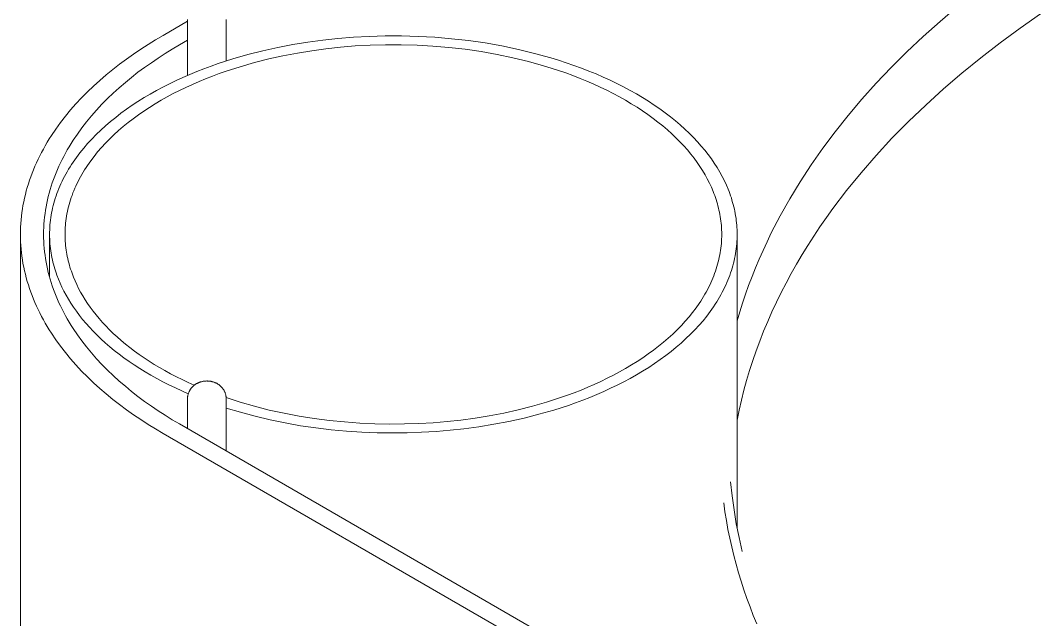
# Model space of a CAD drawing. Header units: millimetres. Extents: x 8434 to 10928, y 788 to 2545.
# Drawn here: x 10455 to 10567, y 2113 to 2178.8 of the extents above; entities that cross this region are included whole.
import ezdxf

# ---------------------------------------------------------------- set-up
doc = ezdxf.new("R2010")
doc.units = ezdxf.units.MM
doc.layers.add('ZANO_R', color=7, linetype='Continuous', lineweight=0)

msp = doc.modelspace()

# ---------------------------------------------------------------- linework, layer by layer
at = {"layer": 'ZANO_R'}
for p, q in [((10556.01, 2178.7), (10557.92, 2180.33)), ((10567.05, 2179.54), (10564.8, 2177.97)), ((10470.69, 2177.17), (10473.37, 2178.71)), ((10473.37, 2172.78), (10473.37, 2178.9)), ((10477.62, 2178.9), (10477.62, 2174.37)), ((10554.15, 2177.04), (10556.01, 2178.7)), ((10564.8, 2177.97), (10562.61, 2176.36)), ((10470.69, 2177.17), (10469.86, 2176.68)), ((10488.23, 2176.65), (10489.88, 2176.83)), ((10489.88, 2176.83), (10491.58, 2176.97)), ((10491.58, 2176.97), (10493.31, 2177.06)), ((10493.31, 2177.06), (10495.08, 2177.11)), ((10495.08, 2177.11), (10496.87, 2177.11)), ((10496.87, 2177.11), (10498.69, 2177.06)), ((10498.69, 2177.06), (10500.53, 2176.96)), ((10500.53, 2176.96), (10502.37, 2176.8)), ((10502.37, 2176.8), (10504.22, 2176.59)), ((10552.36, 2175.35), (10554.15, 2177.04)), ((10469.04, 2176.17), (10468.23, 2175.65)), ((10469.86, 2176.68), (10469.04, 2176.17)), ((10471.7, 2175.66), (10472.49, 2176.13)), ((10473.37, 2176.63), (10472.49, 2176.13)), ((10481.63, 2175.48), (10483.28, 2175.85)), ((10483.28, 2175.85), (10484.94, 2176.17)), ((10484.94, 2176.17), (10486.59, 2176.43)), ((10486.59, 2176.43), (10488.23, 2176.65)), ((10487.01, 2175.48), (10488.57, 2175.7)), ((10488.57, 2175.7), (10490.15, 2175.87)), ((10490.15, 2175.87), (10491.77, 2176)), ((10491.77, 2176), (10493.43, 2176.09)), ((10493.43, 2176.09), (10495.12, 2176.13)), ((10495.12, 2176.13), (10496.83, 2176.13)), ((10496.83, 2176.13), (10498.57, 2176.08)), ((10498.57, 2176.08), (10500.32, 2175.99)), ((10500.32, 2175.99), (10502.08, 2175.84)), ((10502.08, 2175.84), (10503.85, 2175.64)), ((10504.22, 2176.59), (10506.06, 2176.33)), ((10506.06, 2176.33), (10507.89, 2176)), ((10507.89, 2176), (10509.71, 2175.63)), ((10562.61, 2176.36), (10560.47, 2174.71)), ((10466.67, 2174.57), (10465.9, 2174)), ((10467.44, 2175.12), (10466.67, 2174.57)), ((10468.23, 2175.65), (10467.44, 2175.12)), ((10469.4, 2174.17), (10470.15, 2174.68)), ((10470.15, 2174.68), (10470.92, 2175.18)), ((10470.92, 2175.18), (10471.7, 2175.66)), ((10476.75, 2174.08), (10478.36, 2174.6)), ((10478.36, 2174.6), (10479.99, 2175.07)), ((10479.99, 2175.07), (10481.63, 2175.48)), ((10480.71, 2174.18), (10482.28, 2174.58)), ((10482.28, 2174.58), (10483.85, 2174.93)), ((10483.85, 2174.93), (10485.43, 2175.23)), ((10485.43, 2175.23), (10487.01, 2175.48)), ((10503.85, 2175.64), (10505.61, 2175.38)), ((10505.61, 2175.38), (10507.36, 2175.07)), ((10507.36, 2175.07), (10509.09, 2174.71)), ((10509.09, 2174.71), (10510.8, 2174.3)), ((10509.71, 2175.63), (10511.49, 2175.19)), ((10511.49, 2175.19), (10513.25, 2174.7)), ((10513.25, 2174.7), (10514.11, 2174.44)), ((10550.64, 2173.64), (10552.36, 2175.35)), ((10560.47, 2174.71), (10558.4, 2173.02)), ((10465.9, 2174), (10465.16, 2173.42)), ((10467.93, 2173.11), (10468.66, 2173.65)), ((10468.66, 2173.65), (10469.4, 2174.17)), ((10474.39, 2173.21), (10475.17, 2173.51)), ((10475.17, 2173.51), (10475.95, 2173.8)), ((10475.95, 2173.8), (10476.75, 2174.08)), ((10477.61, 2173.24), (10479.15, 2173.73)), ((10479.15, 2173.73), (10480.71, 2174.18)), ((10510.8, 2174.3), (10512.47, 2173.83)), ((10512.47, 2173.83), (10513.29, 2173.58)), ((10513.29, 2173.58), (10514.1, 2173.31)), ((10514.11, 2174.44), (10514.96, 2174.16)), ((10514.96, 2174.16), (10515.8, 2173.87)), ((10515.8, 2173.87), (10516.62, 2173.57)), ((10516.62, 2173.57), (10517.43, 2173.25)), ((10549, 2171.91), (10550.64, 2173.64)), ((10464.44, 2172.83), (10463.73, 2172.22)), ((10465.16, 2173.42), (10464.44, 2172.83)), ((10466.54, 2171.99), (10467.23, 2172.56)), ((10467.23, 2172.56), (10467.93, 2173.11)), ((10472.12, 2172.22), (10472.87, 2172.56)), ((10472.87, 2172.56), (10473.62, 2172.89)), ((10473.62, 2172.89), (10474.39, 2173.21)), ((10474.63, 2172.1), (10475.36, 2172.4)), ((10475.36, 2172.4), (10476.1, 2172.69)), ((10476.1, 2172.69), (10476.86, 2172.97)), ((10476.86, 2172.97), (10477.61, 2173.24)), ((10514.1, 2173.31), (10514.91, 2173.04)), ((10514.91, 2173.04), (10515.69, 2172.75)), ((10515.69, 2172.75), (10516.47, 2172.45)), ((10516.47, 2172.45), (10517.23, 2172.14)), ((10517.43, 2173.25), (10518.23, 2172.93)), ((10518.23, 2172.93), (10519.01, 2172.59)), ((10519.01, 2172.59), (10519.78, 2172.24)), ((10558.4, 2173.02), (10556.38, 2171.29)), ((10463.04, 2171.6), (10462.38, 2170.96)), ((10463.73, 2172.22), (10463.04, 2171.6)), ((10465.21, 2170.82), (10465.86, 2171.41)), ((10465.86, 2171.41), (10466.54, 2171.99)), ((10469.96, 2171.12), (10470.67, 2171.5)), ((10470.67, 2171.5), (10471.39, 2171.86)), ((10471.39, 2171.86), (10472.12, 2172.22)), ((10472.49, 2171.12), (10473.19, 2171.46)), ((10473.19, 2171.46), (10473.91, 2171.78)), ((10473.91, 2171.78), (10474.63, 2172.1)), ((10517.23, 2172.14), (10517.97, 2171.81)), ((10517.97, 2171.81), (10518.7, 2171.48)), ((10518.7, 2171.48), (10519.42, 2171.14)), ((10519.78, 2172.24), (10520.52, 2171.88)), ((10520.52, 2171.88), (10521.25, 2171.51)), ((10521.25, 2171.51), (10521.97, 2171.13)), ((10547.42, 2170.15), (10549, 2171.91)), ((10556.38, 2171.29), (10554.43, 2169.52)), ((10461.74, 2170.31), (10461.12, 2169.65)), ((10462.38, 2170.96), (10461.74, 2170.31)), ((10463.97, 2169.6), (10464.58, 2170.22)), ((10464.58, 2170.22), (10465.21, 2170.82)), ((10467.93, 2169.92), (10468.59, 2170.33)), ((10468.59, 2170.33), (10469.27, 2170.73)), ((10469.27, 2170.73), (10469.96, 2171.12)), ((10470.47, 2170.04), (10471.13, 2170.41)), ((10471.13, 2170.41), (10471.8, 2170.77)), ((10471.8, 2170.77), (10472.49, 2171.12)), ((10519.42, 2171.14), (10520.12, 2170.78)), ((10520.12, 2170.78), (10520.8, 2170.42)), ((10520.8, 2170.42), (10521.46, 2170.05)), ((10521.97, 2171.13), (10522.66, 2170.74)), ((10522.66, 2170.74), (10523.33, 2170.34)), ((10523.33, 2170.34), (10523.99, 2169.93)), ((10545.92, 2168.38), (10547.42, 2170.15)), ((10460.53, 2168.98), (10459.96, 2168.29)), ((10461.12, 2169.65), (10460.53, 2168.98)), ((10462.81, 2168.33), (10463.38, 2168.97)), ((10463.38, 2168.97), (10463.97, 2169.6)), ((10466.06, 2168.62), (10466.67, 2169.06)), ((10466.67, 2169.06), (10467.29, 2169.5)), ((10467.29, 2169.5), (10467.93, 2169.92)), ((10468.58, 2168.86), (10469.2, 2169.26)), ((10469.2, 2169.26), (10469.83, 2169.65)), ((10469.83, 2169.65), (10470.47, 2170.04)), ((10521.46, 2170.05), (10522.1, 2169.66)), ((10522.1, 2169.66), (10522.73, 2169.28)), ((10522.73, 2169.28), (10523.33, 2168.88)), ((10523.99, 2169.93), (10524.62, 2169.52)), ((10524.62, 2169.52), (10525.24, 2169.09)), ((10525.24, 2169.09), (10525.83, 2168.66)), ((10554.43, 2169.52), (10552.54, 2167.71)), ((10459.96, 2168.29), (10459.42, 2167.59)), ((10462.27, 2167.67), (10462.81, 2168.33)), ((10464.91, 2167.71), (10465.48, 2168.17)), ((10465.48, 2168.17), (10466.06, 2168.62)), ((10466.85, 2167.59), (10467.41, 2168.02)), ((10467.41, 2168.02), (10467.99, 2168.45)), ((10467.99, 2168.45), (10468.58, 2168.86)), ((10523.33, 2168.88), (10523.92, 2168.47)), ((10523.92, 2168.47), (10524.49, 2168.06)), ((10524.49, 2168.06), (10525.03, 2167.65)), ((10525.83, 2168.66), (10526.4, 2168.23)), ((10526.4, 2168.23), (10526.95, 2167.78)), ((10544.49, 2166.59), (10545.92, 2168.38)), ((10458.9, 2166.88), (10458.42, 2166.16)), ((10459.42, 2167.59), (10458.9, 2166.88)), ((10461.27, 2166.33), (10461.76, 2167.01)), ((10461.76, 2167.01), (10462.27, 2167.67)), ((10463.34, 2166.28), (10463.84, 2166.77)), ((10463.84, 2166.77), (10464.37, 2167.24)), ((10464.37, 2167.24), (10464.91, 2167.71)), ((10465.29, 2166.25), (10465.79, 2166.71)), ((10465.79, 2166.71), (10466.31, 2167.15)), ((10466.31, 2167.15), (10466.85, 2167.59)), ((10525.03, 2167.65), (10525.56, 2167.22)), ((10525.56, 2167.22), (10526.06, 2166.79)), ((10526.06, 2166.79), (10526.54, 2166.36)), ((10526.95, 2167.78), (10527.48, 2167.33)), ((10527.48, 2167.33), (10527.98, 2166.88)), ((10527.98, 2166.88), (10528.47, 2166.42)), ((10552.54, 2167.71), (10550.73, 2165.87)), ((10458.19, 2165.8), (10457.96, 2165.43)), ((10458.42, 2166.16), (10458.19, 2165.8)), ((10460.58, 2165.3), (10460.81, 2165.65)), ((10460.81, 2165.65), (10461.27, 2166.33)), ((10462.4, 2165.3), (10462.86, 2165.79)), ((10462.86, 2165.79), (10463.34, 2166.28)), ((10464.35, 2165.32), (10464.81, 2165.79)), ((10464.81, 2165.79), (10465.29, 2166.25)), ((10526.54, 2166.36), (10527, 2165.92)), ((10527, 2165.92), (10527.44, 2165.48)), ((10528.47, 2166.42), (10528.93, 2165.96)), ((10528.93, 2165.96), (10529.36, 2165.49)), ((10543.13, 2164.78), (10544.49, 2166.59)), ((10550.73, 2165.87), (10548.99, 2163.99)), ((10457.54, 2164.69), (10457.34, 2164.32)), ((10457.75, 2165.06), (10457.54, 2164.69)), ((10457.96, 2165.43), (10457.75, 2165.06)), ((10459.97, 2164.25), (10460.16, 2164.6)), ((10460.16, 2164.6), (10460.37, 2164.95)), ((10460.37, 2164.95), (10460.58, 2165.3)), ((10461.56, 2164.28), (10461.97, 2164.79)), ((10461.97, 2164.79), (10462.4, 2165.3)), ((10463.5, 2164.37), (10463.91, 2164.85)), ((10463.91, 2164.85), (10464.35, 2165.32)), ((10527.44, 2165.48), (10527.86, 2165.03)), ((10527.86, 2165.03), (10528.26, 2164.59)), ((10528.26, 2164.59), (10528.64, 2164.14)), ((10529.36, 2165.49), (10529.78, 2165.02)), ((10529.78, 2165.02), (10530.18, 2164.55)), ((10530.18, 2164.55), (10530.55, 2164.08)), ((10541.85, 2162.95), (10543.13, 2164.78)), ((10456.96, 2163.57), (10456.78, 2163.19)), ((10457.14, 2163.94), (10456.96, 2163.57)), ((10457.34, 2164.32), (10457.14, 2163.94)), ((10459.41, 2163.17), (10459.59, 2163.53)), ((10459.59, 2163.53), (10459.77, 2163.89)), ((10459.77, 2163.89), (10459.97, 2164.25)), ((10460.81, 2163.25), (10461.17, 2163.77)), ((10461.17, 2163.77), (10461.56, 2164.28)), ((10462.39, 2162.89), (10462.74, 2163.39)), ((10462.74, 2163.39), (10463.11, 2163.88)), ((10463.11, 2163.88), (10463.5, 2164.37)), ((10528.64, 2164.14), (10528.99, 2163.68)), ((10528.99, 2163.68), (10529.33, 2163.23)), ((10530.55, 2164.08), (10530.9, 2163.6)), ((10530.9, 2163.6), (10531.22, 2163.13)), ((10548.99, 2163.99), (10547.33, 2162.08)), ((10456.45, 2162.42), (10456.3, 2162.04)), ((10456.61, 2162.81), (10456.45, 2162.42)), ((10456.78, 2163.19), (10456.61, 2162.81)), ((10458.93, 2162.09), (10459.08, 2162.45)), ((10459.08, 2162.45), (10459.24, 2162.81)), ((10459.24, 2162.81), (10459.41, 2163.17)), ((10460.15, 2162.2), (10460.31, 2162.47)), ((10460.31, 2162.47), (10460.47, 2162.73)), ((10460.47, 2162.73), (10460.63, 2162.99)), ((10460.63, 2162.99), (10460.81, 2163.25)), ((10461.91, 2162.15), (10462.06, 2162.4)), ((10462.06, 2162.4), (10462.22, 2162.65)), ((10462.22, 2162.65), (10462.39, 2162.89)), ((10529.33, 2163.23), (10529.64, 2162.77)), ((10529.64, 2162.77), (10529.93, 2162.32)), ((10529.93, 2162.32), (10530.2, 2161.86)), ((10531.22, 2163.13), (10531.53, 2162.65)), ((10531.53, 2162.65), (10531.81, 2162.17)), ((10540.64, 2161.1), (10541.85, 2162.95)), ((10456.02, 2161.26), (10455.89, 2160.87)), ((10456.15, 2161.65), (10456.02, 2161.26)), ((10456.3, 2162.04), (10456.15, 2161.65)), ((10458.52, 2160.98), (10458.65, 2161.35)), ((10458.65, 2161.35), (10458.78, 2161.72)), ((10458.78, 2161.72), (10458.93, 2162.09)), ((10459.47, 2160.88), (10459.59, 2161.15)), ((10459.59, 2161.15), (10459.72, 2161.41)), ((10459.72, 2161.41), (10459.86, 2161.68)), ((10459.86, 2161.68), (10460, 2161.94)), ((10460, 2161.94), (10460.15, 2162.2)), ((10461.23, 2160.88), (10461.35, 2161.14)), ((10461.35, 2161.14), (10461.48, 2161.39)), ((10461.48, 2161.39), (10461.62, 2161.64)), ((10461.62, 2161.64), (10461.76, 2161.89)), ((10461.76, 2161.89), (10461.91, 2162.15)), ((10530.2, 2161.86), (10530.45, 2161.41)), ((10530.45, 2161.41), (10530.68, 2160.95)), ((10531.81, 2162.17), (10532.08, 2161.69)), ((10532.08, 2161.69), (10532.32, 2161.22)), ((10532.32, 2161.22), (10532.54, 2160.74)), ((10539.51, 2159.24), (10540.64, 2161.1)), ((10547.33, 2162.08), (10545.74, 2160.13)), ((10455.66, 2160.09), (10455.56, 2159.7)), ((10455.77, 2160.48), (10455.66, 2160.09)), ((10455.89, 2160.87), (10455.77, 2160.48)), ((10458.18, 2159.86), (10458.28, 2160.24)), ((10458.28, 2160.24), (10458.39, 2160.61)), ((10458.39, 2160.61), (10458.52, 2160.98)), ((10459.03, 2159.82), (10459.13, 2160.08)), ((10459.13, 2160.08), (10459.24, 2160.35)), ((10459.24, 2160.35), (10459.35, 2160.61)), ((10459.35, 2160.61), (10459.47, 2160.88)), ((10460.79, 2159.87), (10460.89, 2160.12)), ((10460.89, 2160.12), (10461, 2160.38)), ((10461, 2160.38), (10461.11, 2160.63)), ((10461.11, 2160.63), (10461.23, 2160.88)), ((10530.68, 2160.95), (10530.9, 2160.5)), ((10530.9, 2160.5), (10531.09, 2160.04)), ((10531.09, 2160.04), (10531.18, 2159.82)), ((10532.54, 2160.74), (10532.74, 2160.27)), ((10532.74, 2160.27), (10532.84, 2160.03)), ((10532.84, 2160.03), (10532.92, 2159.8)), ((10545.74, 2160.13), (10544.24, 2158.16)), ((10455.38, 2158.91), (10455.3, 2158.51)), ((10455.46, 2159.3), (10455.38, 2158.91)), ((10455.56, 2159.7), (10455.46, 2159.3)), ((10457.91, 2158.74), (10457.99, 2159.11)), ((10457.99, 2159.11), (10458.08, 2159.49)), ((10458.08, 2159.49), (10458.18, 2159.86)), ((10458.69, 2158.75), (10458.77, 2159.02)), ((10458.77, 2159.02), (10458.85, 2159.28)), ((10458.85, 2159.28), (10458.94, 2159.55)), ((10458.94, 2159.55), (10459.03, 2159.82)), ((10460.44, 2158.85), (10460.52, 2159.1)), ((10460.52, 2159.1), (10460.6, 2159.36)), ((10460.6, 2159.36), (10460.69, 2159.61)), ((10460.69, 2159.61), (10460.79, 2159.87)), ((10531.18, 2159.82), (10531.26, 2159.59)), ((10531.26, 2159.59), (10531.34, 2159.37)), ((10531.34, 2159.37), (10531.42, 2159.14)), ((10531.42, 2159.14), (10531.49, 2158.91)), ((10531.49, 2158.91), (10531.56, 2158.68)), ((10532.92, 2159.8), (10533.01, 2159.56)), ((10533.01, 2159.56), (10533.09, 2159.32)), ((10533.09, 2159.32), (10533.16, 2159.08)), ((10533.16, 2159.08), (10533.23, 2158.84)), ((10538.45, 2157.37), (10539.51, 2159.24)), ((10455.24, 2158.12), (10455.18, 2157.72)), ((10455.3, 2158.51), (10455.24, 2158.12)), ((10457.72, 2157.6), (10457.77, 2157.98)), ((10457.77, 2157.98), (10457.84, 2158.36)), ((10457.84, 2158.36), (10457.91, 2158.74)), ((10458.44, 2157.68), (10458.5, 2157.95)), ((10458.5, 2157.95), (10458.55, 2158.22)), ((10458.55, 2158.22), (10458.62, 2158.48)), ((10458.62, 2158.48), (10458.69, 2158.75)), ((10460.13, 2157.58), (10460.18, 2157.83)), ((10460.18, 2157.83), (10460.24, 2158.09)), ((10460.24, 2158.09), (10460.3, 2158.34)), ((10460.3, 2158.34), (10460.37, 2158.59)), ((10460.37, 2158.59), (10460.44, 2158.85)), ((10531.56, 2158.68), (10531.62, 2158.45)), ((10531.62, 2158.45), (10531.68, 2158.22)), ((10531.68, 2158.22), (10531.73, 2157.98)), ((10531.73, 2157.98), (10531.78, 2157.75)), ((10531.78, 2157.75), (10531.83, 2157.51)), ((10533.23, 2158.84), (10533.3, 2158.6)), ((10533.3, 2158.6), (10533.36, 2158.35)), ((10533.36, 2158.35), (10533.42, 2158.11)), ((10533.42, 2158.11), (10533.47, 2157.86)), ((10533.47, 2157.86), (10533.52, 2157.61)), ((10544.24, 2158.16), (10543.52, 2157.16)), ((10455.09, 2156.92), (10455.06, 2156.52)), ((10455.13, 2157.32), (10455.09, 2156.92)), ((10455.18, 2157.72), (10455.13, 2157.32)), ((10457.6, 2156.46), (10457.63, 2156.84)), ((10457.63, 2156.84), (10457.67, 2157.22)), ((10457.67, 2157.22), (10457.72, 2157.6)), ((10458.26, 2156.37), (10458.29, 2156.63)), ((10458.29, 2156.63), (10458.32, 2156.89)), ((10458.32, 2156.89), (10458.35, 2157.16)), ((10458.35, 2157.16), (10458.39, 2157.42)), ((10458.39, 2157.42), (10458.44, 2157.68)), ((10459.98, 2156.57), (10460.01, 2156.82)), ((10460.01, 2156.82), (10460.05, 2157.07)), ((10460.05, 2157.07), (10460.09, 2157.33)), ((10460.09, 2157.33), (10460.13, 2157.58)), ((10531.83, 2157.51), (10531.87, 2157.27)), ((10531.87, 2157.27), (10531.91, 2157.03)), ((10531.91, 2157.03), (10531.94, 2156.79)), ((10531.94, 2156.79), (10531.97, 2156.55)), ((10533.52, 2157.61), (10533.56, 2157.36)), ((10533.56, 2157.36), (10533.6, 2157.11)), ((10533.6, 2157.11), (10533.63, 2156.86)), ((10533.63, 2156.86), (10533.66, 2156.61)), ((10537.47, 2155.48), (10538.45, 2157.37)), ((10543.52, 2157.16), (10542.82, 2156.15)), ((10455.03, 2156.12), (10455.02, 2155.72)), ((10455.02, 2155.72), (10455.02, 2155.32)), ((10455.06, 2156.52), (10455.03, 2156.12)), ((10457.56, 2155.32), (10457.57, 2155.7)), ((10457.57, 2155.7), (10457.58, 2156.08)), ((10457.58, 2156.08), (10457.6, 2156.46)), ((10458.22, 2155.58), (10458.23, 2155.84)), ((10458.22, 2155.32), (10458.22, 2155.58)), ((10458.23, 2155.84), (10458.24, 2156.1)), ((10458.24, 2156.1), (10458.26, 2156.37)), ((10459.92, 2155.57), (10459.93, 2155.82)), ((10459.92, 2155.32), (10459.92, 2155.57)), ((10459.93, 2155.82), (10459.94, 2156.07)), ((10459.94, 2156.07), (10459.96, 2156.32)), ((10459.96, 2156.32), (10459.98, 2156.57)), ((10531.97, 2156.55), (10531.99, 2156.3)), ((10531.99, 2156.3), (10532.01, 2156.06)), ((10532.01, 2156.06), (10532.02, 2155.82)), ((10532.02, 2155.82), (10532.03, 2155.57)), ((10532.03, 2155.57), (10532.03, 2155.32)), ((10533.66, 2156.61), (10533.68, 2156.35)), ((10533.68, 2156.35), (10533.7, 2156.1)), ((10533.7, 2156.1), (10533.72, 2155.84)), ((10533.72, 2155.84), (10533.72, 2155.58)), ((10533.72, 2155.58), (10533.73, 2155.32)), ((10542.82, 2156.15), (10542.15, 2155.14)), ((10455.02, 2155.32), (10455.02, 2154.92)), ((10455.02, 2155.32), (10455.02, 2085.97)), ((10455.02, 2154.92), (10455.03, 2154.52)), ((10455.03, 2154.52), (10455.06, 2154.12)), ((10457.57, 2154.94), (10457.56, 2155.32)), ((10457.58, 2154.56), (10457.57, 2154.94)), ((10457.6, 2154.18), (10457.58, 2154.56)), ((10458.22, 2155.06), (10458.22, 2155.32)), ((10458.22, 2150.62), (10458.22, 2155.19)), ((10458.23, 2154.81), (10458.22, 2155.06)), ((10458.24, 2154.55), (10458.23, 2154.81)), ((10458.26, 2154.29), (10458.24, 2154.55)), ((10459.92, 2155.07), (10459.92, 2155.32)), ((10459.93, 2154.83), (10459.92, 2155.07)), ((10459.94, 2154.58), (10459.93, 2154.83)), ((10459.96, 2154.34), (10459.94, 2154.58)), ((10532, 2154.58), (10531.99, 2154.33)), ((10532.02, 2154.83), (10532, 2154.58)), ((10532.03, 2155.07), (10532.02, 2154.83)), ((10532.03, 2155.32), (10532.03, 2155.07)), ((10533.7, 2154.54), (10533.68, 2154.28)), ((10533.72, 2154.8), (10533.7, 2154.54)), ((10533.73, 2155.32), (10533.72, 2155.06)), ((10533.72, 2155.06), (10533.72, 2154.8)), ((10533.73, 2155.19), (10533.73, 2123.07)), ((10536.57, 2153.57), (10537.01, 2154.52)), ((10537.01, 2154.52), (10537.47, 2155.48)), ((10542.15, 2155.14), (10541.49, 2154.12)), ((10455.06, 2154.12), (10455.09, 2153.72)), ((10455.09, 2153.72), (10455.13, 2153.32)), ((10455.13, 2153.32), (10455.18, 2152.93)), ((10457.63, 2153.8), (10457.6, 2154.18)), ((10457.67, 2153.42), (10457.63, 2153.8)), ((10457.72, 2153.04), (10457.67, 2153.42)), ((10458.29, 2154.04), (10458.26, 2154.29)), ((10458.31, 2153.78), (10458.29, 2154.04)), ((10458.35, 2153.53), (10458.31, 2153.78)), ((10458.39, 2153.28), (10458.35, 2153.53)), ((10458.43, 2153.03), (10458.39, 2153.28)), ((10459.98, 2154.1), (10459.96, 2154.34)), ((10460.01, 2153.85), (10459.98, 2154.1)), ((10460.04, 2153.61), (10460.01, 2153.85)), ((10460.08, 2153.37), (10460.04, 2153.61)), ((10460.12, 2153.14), (10460.08, 2153.37)), ((10531.86, 2153.32), (10531.82, 2153.07)), ((10531.9, 2153.57), (10531.86, 2153.32)), ((10531.93, 2153.82), (10531.9, 2153.57)), ((10531.96, 2154.07), (10531.93, 2153.82)), ((10531.99, 2154.33), (10531.96, 2154.07)), ((10533.59, 2153.49), (10533.55, 2153.22)), ((10533.63, 2153.75), (10533.59, 2153.49)), ((10533.66, 2154.02), (10533.63, 2153.75)), ((10533.68, 2154.28), (10533.66, 2154.02)), ((10536.14, 2152.61), (10536.57, 2153.57)), ((10541.49, 2154.12), (10540.86, 2153.1)), ((10455.18, 2152.93), (10455.24, 2152.53)), ((10455.24, 2152.53), (10455.3, 2152.13)), ((10457.77, 2152.66), (10457.72, 2153.04)), ((10457.84, 2152.28), (10457.77, 2152.66)), ((10457.91, 2151.91), (10457.84, 2152.28)), ((10458.48, 2152.78), (10458.43, 2153.03)), ((10458.53, 2152.54), (10458.48, 2152.78)), ((10458.59, 2152.29), (10458.53, 2152.54)), ((10458.65, 2152.05), (10458.59, 2152.29)), ((10460.16, 2152.9), (10460.12, 2153.14)), ((10460.21, 2152.66), (10460.16, 2152.9)), ((10460.27, 2152.43), (10460.21, 2152.66)), ((10460.33, 2152.19), (10460.27, 2152.43)), ((10460.39, 2151.96), (10460.33, 2152.19)), ((10531.65, 2152.3), (10531.58, 2152.05)), ((10531.71, 2152.56), (10531.65, 2152.3)), ((10531.76, 2152.81), (10531.71, 2152.56)), ((10531.82, 2153.07), (10531.76, 2152.81)), ((10533.33, 2152.16), (10533.26, 2151.89)), ((10533.39, 2152.43), (10533.33, 2152.16)), ((10533.45, 2152.69), (10533.39, 2152.43)), ((10533.5, 2152.96), (10533.45, 2152.69)), ((10533.55, 2153.22), (10533.5, 2152.96)), ((10535.74, 2151.65), (10536.14, 2152.61)), ((10540.86, 2153.1), (10540.25, 2152.06)), ((10455.3, 2152.13), (10455.38, 2151.74)), ((10455.38, 2151.74), (10455.46, 2151.34)), ((10455.46, 2151.34), (10455.56, 2150.95)), ((10457.99, 2151.53), (10457.91, 2151.91)), ((10458.08, 2151.15), (10457.99, 2151.53)), ((10458.18, 2150.78), (10458.08, 2151.15)), ((10458.71, 2151.8), (10458.65, 2152.05)), ((10458.79, 2151.56), (10458.71, 2151.8)), ((10458.86, 2151.32), (10458.79, 2151.56)), ((10458.94, 2151.09), (10458.86, 2151.32)), ((10459.02, 2150.85), (10458.94, 2151.09)), ((10460.46, 2151.73), (10460.39, 2151.96)), ((10460.53, 2151.5), (10460.46, 2151.73)), ((10460.61, 2151.28), (10460.53, 2151.5)), ((10460.69, 2151.05), (10460.61, 2151.28)), ((10460.84, 2150.64), (10460.69, 2151.05)), ((10531.25, 2151.03), (10531.16, 2150.78)), ((10531.34, 2151.29), (10531.25, 2151.03)), ((10531.43, 2151.54), (10531.34, 2151.29)), ((10531.51, 2151.79), (10531.43, 2151.54)), ((10531.58, 2152.05), (10531.51, 2151.79)), ((10533.01, 2151.1), (10532.92, 2150.83)), ((10533.1, 2151.36), (10533.01, 2151.1)), ((10533.18, 2151.63), (10533.1, 2151.36)), ((10533.26, 2151.89), (10533.18, 2151.63)), ((10535.36, 2150.69), (10535.74, 2151.65)), ((10539.67, 2151.03), (10539.1, 2149.98)), ((10540.25, 2152.06), (10539.67, 2151.03)), ((10455.56, 2150.95), (10455.66, 2150.55)), ((10455.66, 2150.55), (10455.77, 2150.16)), ((10455.77, 2150.16), (10455.89, 2149.77)), ((10458.28, 2150.41), (10458.18, 2150.78)), ((10458.39, 2150.03), (10458.28, 2150.41)), ((10458.52, 2149.66), (10458.39, 2150.03)), ((10459.19, 2150.41), (10459.02, 2150.85)), ((10459.37, 2149.97), (10459.19, 2150.41)), ((10459.58, 2149.53), (10459.37, 2149.97)), ((10461.02, 2150.23), (10460.84, 2150.64)), ((10461.2, 2149.81), (10461.02, 2150.23)), ((10530.84, 2150.01), (10530.72, 2149.76)), ((10530.95, 2150.27), (10530.84, 2150.01)), ((10531.06, 2150.52), (10530.95, 2150.27)), ((10531.16, 2150.78), (10531.06, 2150.52)), ((10532.6, 2150.03), (10532.48, 2149.76)), ((10532.71, 2150.3), (10532.6, 2150.03)), ((10532.82, 2150.56), (10532.71, 2150.3)), ((10532.92, 2150.83), (10532.82, 2150.56)), ((10534.99, 2149.72), (10535.36, 2150.69)), ((10539.1, 2149.98), (10538.56, 2148.94)), ((10455.89, 2149.77), (10456.02, 2149.38)), ((10456.02, 2149.38), (10456.15, 2148.99)), ((10456.15, 2148.99), (10456.3, 2148.61)), ((10458.65, 2149.29), (10458.52, 2149.66)), ((10458.78, 2148.92), (10458.65, 2149.29)), ((10458.93, 2148.56), (10458.78, 2148.92)), ((10459.8, 2149.09), (10459.58, 2149.53)), ((10460.03, 2148.65), (10459.8, 2149.09)), ((10461.41, 2149.4), (10461.2, 2149.81)), ((10461.63, 2148.98), (10461.41, 2149.4)), ((10461.87, 2148.57), (10461.63, 2148.98)), ((10530.33, 2149), (10530.18, 2148.75)), ((10530.46, 2149.25), (10530.33, 2149)), ((10530.59, 2149.51), (10530.46, 2149.25)), ((10530.72, 2149.76), (10530.59, 2149.51)), ((10532.09, 2148.97), (10531.94, 2148.7)), ((10532.22, 2149.23), (10532.09, 2148.97)), ((10532.35, 2149.5), (10532.22, 2149.23)), ((10532.48, 2149.76), (10532.35, 2149.5)), ((10534.65, 2148.75), (10534.99, 2149.72)), ((10538.56, 2148.94), (10538.04, 2147.88)), ((10456.3, 2148.61), (10456.45, 2148.22)), ((10456.45, 2148.22), (10456.61, 2147.84)), ((10456.61, 2147.84), (10456.78, 2147.46)), ((10459.08, 2148.19), (10458.93, 2148.56)), ((10459.24, 2147.83), (10459.08, 2148.19)), ((10459.41, 2147.47), (10459.24, 2147.83)), ((10460.29, 2148.2), (10460.03, 2148.65)), ((10460.56, 2147.76), (10460.29, 2148.2)), ((10460.86, 2147.32), (10460.56, 2147.76)), ((10462.13, 2148.15), (10461.87, 2148.57)), ((10462.4, 2147.74), (10462.13, 2148.15)), ((10462.69, 2147.32), (10462.4, 2147.74)), ((10529.56, 2147.75), (10529.21, 2147.25)), ((10529.72, 2148), (10529.56, 2147.75)), ((10529.88, 2148.25), (10529.72, 2148)), ((10530.04, 2148.5), (10529.88, 2148.25)), ((10530.18, 2148.75), (10530.04, 2148.5)), ((10531.48, 2147.91), (10531.31, 2147.65)), ((10531.64, 2148.18), (10531.48, 2147.91)), ((10531.8, 2148.44), (10531.64, 2148.18)), ((10531.94, 2148.7), (10531.8, 2148.44)), ((10534.01, 2146.81), (10534.32, 2147.78)), ((10534.32, 2147.78), (10534.65, 2148.75)), ((10538.04, 2147.88), (10537.55, 2146.82)), ((10456.78, 2147.46), (10456.96, 2147.08)), ((10456.96, 2147.08), (10457.14, 2146.7)), ((10457.14, 2146.7), (10457.34, 2146.32)), ((10459.59, 2147.11), (10459.41, 2147.47)), ((10459.77, 2146.75), (10459.59, 2147.11)), ((10459.97, 2146.4), (10459.77, 2146.75)), ((10461.17, 2146.88), (10460.86, 2147.32)), ((10461.5, 2146.44), (10461.17, 2146.88)), ((10463, 2146.91), (10462.69, 2147.32)), ((10463.32, 2146.49), (10463, 2146.91)), ((10528.84, 2146.76), (10528.45, 2146.28)), ((10529.21, 2147.25), (10528.84, 2146.76)), ((10530.78, 2146.87), (10530.39, 2146.36)), ((10531.14, 2147.39), (10530.78, 2146.87)), ((10531.31, 2147.65), (10531.14, 2147.39)), ((10533.73, 2145.83), (10534.01, 2146.81)), ((10537.55, 2146.82), (10537.08, 2145.76)), ((10457.34, 2146.32), (10457.54, 2145.95)), ((10457.54, 2145.95), (10457.75, 2145.58)), ((10457.75, 2145.58), (10457.96, 2145.21)), ((10460.16, 2146.04), (10459.97, 2146.4)), ((10460.37, 2145.69), (10460.16, 2146.04)), ((10460.58, 2145.34), (10460.37, 2145.69)), ((10461.85, 2146), (10461.5, 2146.44)), ((10462.22, 2145.56), (10461.85, 2146)), ((10462.6, 2145.13), (10462.22, 2145.56)), ((10463.66, 2146.08), (10463.32, 2146.49)), ((10464.02, 2145.67), (10463.66, 2146.08)), ((10464.4, 2145.27), (10464.02, 2145.67)), ((10528.03, 2145.8), (10527.6, 2145.32)), ((10528.45, 2146.28), (10528.03, 2145.8)), ((10529.98, 2145.85), (10529.54, 2145.35)), ((10530.39, 2146.36), (10529.98, 2145.85)), ((10537.08, 2145.76), (10536.63, 2144.69)), ((10457.96, 2145.21), (10458.19, 2144.84)), ((10458.19, 2144.84), (10458.42, 2144.48)), ((10458.42, 2144.48), (10458.9, 2143.76)), ((10460.81, 2145), (10460.58, 2145.34)), ((10461.27, 2144.31), (10460.81, 2145)), ((10461.76, 2143.64), (10461.27, 2144.31)), ((10463.01, 2144.7), (10462.6, 2145.13)), ((10463.44, 2144.27), (10463.01, 2144.7)), ((10464.8, 2144.86), (10464.4, 2145.27)), ((10465.21, 2144.46), (10464.8, 2144.86)), ((10465.64, 2144.07), (10465.21, 2144.46)), ((10526.66, 2144.39), (10526.16, 2143.94)), ((10527.14, 2144.85), (10526.66, 2144.39)), ((10527.6, 2145.32), (10527.14, 2144.85)), ((10528.61, 2144.36), (10528.1, 2143.88)), ((10529.09, 2144.85), (10528.61, 2144.36)), ((10529.54, 2145.35), (10529.09, 2144.85)), ((10536.63, 2144.69), (10536.21, 2143.62)), ((10458.9, 2143.76), (10459.42, 2143.05)), ((10462.27, 2142.97), (10461.76, 2143.64)), ((10463.88, 2143.84), (10463.44, 2144.27)), ((10464.34, 2143.42), (10463.88, 2143.84)), ((10464.83, 2143), (10464.34, 2143.42)), ((10466.09, 2143.67), (10465.64, 2144.07)), ((10466.56, 2143.28), (10466.09, 2143.67)), ((10467.04, 2142.9), (10466.56, 2143.28)), ((10525.64, 2143.49), (10525.1, 2143.05)), ((10526.16, 2143.94), (10525.64, 2143.49)), ((10527.58, 2143.4), (10527.03, 2142.93)), ((10528.1, 2143.88), (10527.58, 2143.4)), ((10536.21, 2143.62), (10535.82, 2142.55)), ((10459.42, 2143.05), (10459.96, 2142.35)), ((10459.96, 2142.35), (10460.53, 2141.67)), ((10462.81, 2142.32), (10462.27, 2142.97)), ((10463.38, 2141.68), (10462.81, 2142.32)), ((10465.33, 2142.59), (10464.83, 2143)), ((10465.85, 2142.18), (10465.33, 2142.59)), ((10466.39, 2141.78), (10465.85, 2142.18)), ((10467.54, 2142.52), (10467.04, 2142.9)), ((10468.06, 2142.15), (10467.54, 2142.52)), ((10468.59, 2141.78), (10468.06, 2142.15)), ((10523.96, 2142.2), (10523.36, 2141.79)), ((10524.54, 2142.62), (10523.96, 2142.2)), ((10525.1, 2143.05), (10524.54, 2142.62)), ((10526.47, 2142.47), (10525.88, 2142.02)), ((10527.03, 2142.93), (10526.47, 2142.47)), ((10535.82, 2142.55), (10535.44, 2141.47)), ((10460.53, 2141.67), (10461.12, 2140.99)), ((10461.12, 2140.99), (10461.74, 2140.33)), ((10463.97, 2141.04), (10463.38, 2141.68)), ((10464.58, 2140.43), (10463.97, 2141.04)), ((10466.95, 2141.38), (10466.39, 2141.78)), ((10467.52, 2140.99), (10466.95, 2141.38)), ((10468.12, 2140.61), (10467.52, 2140.99)), ((10469.15, 2141.41), (10468.59, 2141.78)), ((10469.71, 2141.06), (10469.15, 2141.41)), ((10470.3, 2140.71), (10469.71, 2141.06)), ((10522.12, 2140.99), (10521.48, 2140.61)), ((10522.75, 2141.38), (10522.12, 2140.99)), ((10523.36, 2141.79), (10522.75, 2141.38)), ((10524.65, 2141.15), (10524.01, 2140.73)), ((10525.28, 2141.58), (10524.65, 2141.15)), ((10525.88, 2142.02), (10525.28, 2141.58)), ((10535.44, 2141.47), (10535.1, 2140.39)), ((10461.74, 2140.33), (10462.38, 2139.68)), ((10465.21, 2139.82), (10464.58, 2140.43)), ((10465.86, 2139.23), (10465.21, 2139.82)), ((10468.73, 2140.23), (10468.12, 2140.61)), ((10469.35, 2139.86), (10468.73, 2140.23)), ((10470, 2139.5), (10469.35, 2139.86)), ((10470.89, 2140.37), (10470.3, 2140.71)), ((10471.51, 2140.03), (10470.89, 2140.37)), ((10472.14, 2139.7), (10471.51, 2140.03)), ((10520.14, 2139.87), (10519.45, 2139.53)), ((10520.82, 2140.24), (10520.14, 2139.87)), ((10521.48, 2140.61), (10520.82, 2140.24)), ((10522.68, 2139.91), (10521.99, 2139.52)), ((10523.35, 2140.31), (10522.68, 2139.91)), ((10524.01, 2140.73), (10523.35, 2140.31)), ((10535.1, 2140.39), (10534.77, 2139.3)), ((10462.38, 2139.68), (10463.04, 2139.05)), ((10463.04, 2139.05), (10463.73, 2138.42)), ((10466.54, 2138.65), (10465.86, 2139.23)), ((10470.66, 2139.15), (10470, 2139.5)), ((10471.33, 2138.81), (10470.66, 2139.15)), ((10472.03, 2138.47), (10471.33, 2138.81)), ((10472.78, 2139.39), (10472.14, 2139.7)), ((10473.43, 2139.07), (10472.78, 2139.39)), ((10474.1, 2138.77), (10473.43, 2139.07)), ((10473.99, 2138.68), (10474.02, 2138.71)), ((10474.02, 2138.71), (10474.06, 2138.74)), ((10474.06, 2138.74), (10474.1, 2138.77)), ((10474.1, 2138.77), (10474.14, 2138.8)), ((10474.14, 2138.8), (10474.18, 2138.83)), ((10474.18, 2138.83), (10474.22, 2138.86)), ((10474.22, 2138.86), (10474.26, 2138.88)), ((10474.26, 2138.88), (10474.3, 2138.91)), ((10474.3, 2138.91), (10474.33, 2138.93)), ((10474.33, 2138.93), (10474.37, 2138.95)), ((10474.37, 2138.95), (10474.41, 2138.97)), ((10474.41, 2138.97), (10474.45, 2138.99)), ((10474.45, 2138.99), (10474.49, 2139.01)), ((10474.49, 2139.01), (10474.52, 2139.03)), ((10474.52, 2139.03), (10474.56, 2139.05)), ((10474.56, 2139.05), (10474.6, 2139.06)), ((10474.6, 2139.06), (10474.64, 2139.08)), ((10474.64, 2139.08), (10474.68, 2139.09)), ((10474.68, 2139.09), (10474.73, 2139.11)), ((10474.73, 2139.11), (10474.77, 2139.12)), ((10474.77, 2139.12), (10474.81, 2139.14)), ((10474.81, 2139.14), (10474.85, 2139.15)), ((10474.85, 2139.15), (10474.9, 2139.16)), ((10474.9, 2139.16), (10474.96, 2139.17)), ((10474.96, 2139.17), (10475.02, 2139.19)), ((10475.02, 2139.19), (10475.08, 2139.2)), ((10475.08, 2139.2), (10475.14, 2139.21)), ((10475.14, 2139.21), (10475.2, 2139.22)), ((10475.2, 2139.22), (10475.26, 2139.22)), ((10475.26, 2139.22), (10475.32, 2139.23)), ((10475.32, 2139.23), (10475.39, 2139.23)), ((10475.39, 2139.23), (10475.43, 2139.23)), ((10475.43, 2139.23), (10475.48, 2139.24)), ((10475.48, 2139.24), (10475.52, 2139.24)), ((10475.52, 2139.24), (10475.56, 2139.23)), ((10475.56, 2139.23), (10475.61, 2139.23)), ((10475.61, 2139.23), (10475.65, 2139.23)), ((10475.65, 2139.23), (10475.7, 2139.23)), ((10475.7, 2139.23), (10475.74, 2139.22)), ((10475.74, 2139.22), (10475.79, 2139.22)), ((10475.79, 2139.22), (10475.83, 2139.21)), ((10475.83, 2139.21), (10475.87, 2139.2)), ((10475.87, 2139.2), (10475.92, 2139.2)), ((10475.92, 2139.2), (10475.96, 2139.19)), ((10475.96, 2139.19), (10476.01, 2139.18)), ((10476.01, 2139.18), (10476.05, 2139.17)), ((10476.05, 2139.17), (10476.09, 2139.16)), ((10476.09, 2139.16), (10476.15, 2139.14)), ((10476.15, 2139.14), (10476.2, 2139.13)), ((10476.2, 2139.13), (10476.26, 2139.11)), ((10476.26, 2139.11), (10476.31, 2139.09)), ((10476.31, 2139.09), (10476.37, 2139.07)), ((10476.37, 2139.07), (10476.42, 2139.05)), ((10476.42, 2139.05), (10476.47, 2139.02)), ((10476.47, 2139.02), (10476.52, 2139)), ((10476.52, 2139), (10476.57, 2138.98)), ((10476.57, 2138.98), (10476.62, 2138.95)), ((10476.62, 2138.95), (10476.66, 2138.93)), ((10476.66, 2138.93), (10476.71, 2138.9)), ((10476.71, 2138.9), (10476.75, 2138.87)), ((10476.75, 2138.87), (10476.79, 2138.84)), ((10476.79, 2138.84), (10476.83, 2138.81)), ((10476.83, 2138.81), (10476.88, 2138.78)), ((10476.88, 2138.78), (10476.92, 2138.75)), ((10476.92, 2138.75), (10476.96, 2138.71)), ((10476.96, 2138.71), (10476.99, 2138.68)), ((10518.04, 2138.86), (10517.32, 2138.55)), ((10518.75, 2139.19), (10518.04, 2138.86)), ((10519.45, 2139.53), (10518.75, 2139.19)), ((10520.56, 2138.78), (10519.83, 2138.43)), ((10521.28, 2139.15), (10520.56, 2138.78)), ((10521.99, 2139.52), (10521.28, 2139.15)), ((10534.77, 2139.3), (10534.47, 2138.22)), ((10463.73, 2138.42), (10464.44, 2137.82)), ((10464.44, 2137.82), (10465.16, 2137.22)), ((10467.23, 2138.08), (10466.54, 2138.65)), ((10467.93, 2137.53), (10467.23, 2138.08)), ((10472.73, 2138.15), (10472.03, 2138.47)), ((10473.45, 2137.83), (10472.73, 2138.15)), ((10473.39, 2137.58), (10473.4, 2137.63)), ((10473.4, 2137.63), (10473.41, 2137.69)), ((10473.41, 2137.69), (10473.43, 2137.74)), ((10473.43, 2137.74), (10473.44, 2137.8)), ((10473.44, 2137.8), (10473.46, 2137.85)), ((10473.46, 2137.85), (10473.48, 2137.91)), ((10473.48, 2137.91), (10473.5, 2137.96)), ((10473.5, 2137.96), (10473.52, 2138.02)), ((10473.52, 2138.02), (10473.54, 2138.07)), ((10473.54, 2138.07), (10473.57, 2138.12)), ((10473.57, 2138.12), (10473.59, 2138.17)), ((10473.59, 2138.17), (10473.61, 2138.2)), ((10473.61, 2138.2), (10473.63, 2138.23)), ((10473.63, 2138.23), (10473.65, 2138.26)), ((10473.65, 2138.26), (10473.66, 2138.29)), ((10473.66, 2138.29), (10473.69, 2138.33)), ((10473.69, 2138.33), (10473.72, 2138.37)), ((10473.72, 2138.37), (10473.75, 2138.42)), ((10473.75, 2138.42), (10473.78, 2138.45)), ((10473.78, 2138.45), (10473.81, 2138.49)), ((10473.81, 2138.49), (10473.85, 2138.53)), ((10473.85, 2138.53), (10473.88, 2138.57)), ((10473.88, 2138.57), (10473.91, 2138.61)), ((10473.91, 2138.61), (10473.95, 2138.64)), ((10473.95, 2138.64), (10473.99, 2138.68)), ((10476.99, 2138.68), (10477.03, 2138.64)), ((10477.03, 2138.64), (10477.07, 2138.61)), ((10477.07, 2138.61), (10477.11, 2138.57)), ((10477.11, 2138.57), (10477.14, 2138.53)), ((10477.14, 2138.53), (10477.17, 2138.49)), ((10477.17, 2138.49), (10477.21, 2138.44)), ((10477.21, 2138.44), (10477.25, 2138.39)), ((10477.25, 2138.39), (10477.29, 2138.34)), ((10477.29, 2138.34), (10477.32, 2138.29)), ((10477.32, 2138.29), (10477.35, 2138.25)), ((10477.35, 2138.25), (10477.37, 2138.21)), ((10477.37, 2138.21), (10477.4, 2138.16)), ((10477.4, 2138.16), (10477.42, 2138.12)), ((10477.42, 2138.12), (10477.44, 2138.07)), ((10477.44, 2138.07), (10477.47, 2138.02)), ((10477.47, 2138.02), (10477.49, 2137.97)), ((10477.49, 2137.97), (10477.5, 2137.93)), ((10477.5, 2137.93), (10477.52, 2137.88)), ((10477.52, 2137.88), (10477.54, 2137.83)), ((10477.54, 2137.83), (10477.55, 2137.78)), ((10477.55, 2137.78), (10477.56, 2137.73)), ((10477.56, 2137.73), (10477.57, 2137.68)), ((10477.57, 2137.68), (10477.58, 2137.63)), ((10477.58, 2137.63), (10477.59, 2137.58)), ((10477.59, 2137.58), (10477.6, 2137.53)), ((10515.09, 2137.67), (10514.33, 2137.41)), ((10515.84, 2137.95), (10515.09, 2137.67)), ((10516.58, 2138.24), (10515.84, 2137.95)), ((10517.32, 2138.55), (10516.58, 2138.24)), ((10518.32, 2137.75), (10517.56, 2137.44)), ((10519.08, 2138.08), (10518.32, 2137.75)), ((10519.83, 2138.43), (10519.08, 2138.08)), ((10534.47, 2138.22), (10534.2, 2137.13)), ((10465.16, 2137.22), (10465.9, 2136.64)), ((10465.9, 2136.64), (10466.67, 2136.08)), ((10468.66, 2136.99), (10467.93, 2137.53)), ((10469.4, 2136.47), (10468.66, 2136.99)), ((10470.15, 2135.96), (10469.4, 2136.47)), ((10473.37, 2137.4), (10473.38, 2137.46)), ((10473.37, 2137.35), (10473.37, 2137.4)), ((10473.37, 2137.29), (10473.37, 2137.35)), ((10473.37, 2134.01), (10473.37, 2137.29)), ((10473.38, 2137.52), (10473.39, 2137.58)), ((10473.38, 2137.46), (10473.38, 2137.52)), ((10477.6, 2137.53), (10477.61, 2137.47)), ((10477.61, 2137.47), (10477.61, 2137.41)), ((10479.15, 2136.91), (10477.61, 2137.41)), ((10477.61, 2137.41), (10477.62, 2137.35)), ((10477.62, 2137.35), (10477.62, 2137.29)), ((10477.62, 2137.29), (10477.62, 2131.56)), ((10480.73, 2136.46), (10479.15, 2136.91)), ((10482.34, 2136.05), (10480.73, 2136.46)), ((10511.24, 2136.46), (10509.67, 2136.07)), ((10512.8, 2136.91), (10511.24, 2136.46)), ((10514.33, 2137.41), (10512.8, 2136.91)), ((10515.2, 2136.56), (10513.59, 2136.04)), ((10515.99, 2136.84), (10515.2, 2136.56)), ((10516.78, 2137.13), (10515.99, 2136.84)), ((10517.56, 2137.44), (10516.78, 2137.13)), ((10534.2, 2137.13), (10533.95, 2136.04)), ((10466.67, 2136.08), (10467.44, 2135.53)), ((10467.44, 2135.53), (10468.23, 2134.99)), ((10470.92, 2135.47), (10470.15, 2135.96)), ((10471.7, 2134.98), (10470.92, 2135.47)), ((10479.19, 2135.8), (10477.62, 2136.27)), ((10480.81, 2135.36), (10479.19, 2135.8)), ((10482.44, 2134.97), (10480.81, 2135.36)), ((10483.97, 2135.69), (10482.34, 2136.05)), ((10485.62, 2135.38), (10483.97, 2135.69)), ((10487.28, 2135.12), (10485.62, 2135.38)), ((10506.51, 2135.41), (10504.94, 2135.16)), ((10508.09, 2135.72), (10506.51, 2135.41)), ((10509.67, 2136.07), (10508.09, 2135.72)), ((10511.96, 2135.58), (10510.32, 2135.16)), ((10513.59, 2136.04), (10511.96, 2135.58)), ((10533.95, 2136.04), (10533.73, 2134.94)), ((10468.23, 2134.99), (10469.04, 2134.47)), ((10469.04, 2134.47), (10469.86, 2133.97)), ((10472.49, 2134.52), (10471.7, 2134.98)), ((10472.49, 2134.52), (10541.56, 2094.64)), ((10484.1, 2134.63), (10482.44, 2134.97)), ((10485.78, 2134.33), (10484.1, 2134.63)), ((10487.46, 2134.09), (10485.78, 2134.33)), ((10488.95, 2134.9), (10487.28, 2135.12)), ((10490.62, 2134.74), (10488.95, 2134.9)), ((10492.28, 2134.61), (10490.62, 2134.74)), ((10493.94, 2134.54), (10492.28, 2134.61)), ((10495.58, 2134.51), (10493.94, 2134.54)), ((10497.19, 2134.52), (10495.58, 2134.51)), ((10498.78, 2134.57), (10497.19, 2134.52)), ((10500.35, 2134.66), (10498.78, 2134.57)), ((10501.88, 2134.79), (10500.35, 2134.66)), ((10503.37, 2134.95), (10501.88, 2134.79)), ((10504.94, 2135.16), (10503.37, 2134.95)), ((10507.01, 2134.48), (10505.36, 2134.21)), ((10508.66, 2134.79), (10507.01, 2134.48)), ((10510.32, 2135.16), (10508.66, 2134.79)), ((10469.86, 2133.97), (10470.69, 2133.48)), ((10554.77, 2084.93), (10470.69, 2133.48)), ((10489.15, 2133.88), (10487.46, 2134.09)), ((10490.84, 2133.73), (10489.15, 2133.88)), ((10492.52, 2133.62), (10490.84, 2133.73)), ((10494.19, 2133.55), (10492.52, 2133.62)), ((10495.84, 2133.53), (10494.19, 2133.55)), ((10497.48, 2133.54), (10495.84, 2133.53)), ((10499.08, 2133.6), (10497.48, 2133.54)), ((10500.66, 2133.69), (10499.08, 2133.6)), ((10502.21, 2133.82), (10500.66, 2133.69)), ((10503.72, 2133.99), (10502.21, 2133.82)), ((10505.36, 2134.21), (10503.72, 2133.99)), ((10533.01, 2128.17), (10533.17, 2126.63)), ((10533.17, 2126.63), (10533.38, 2125.09)), ((10532.38, 2124.88), (10532.25, 2125.85)), ((10532.54, 2123.92), (10532.38, 2124.88)), ((10533.38, 2125.09), (10533.63, 2123.56)), ((10532.72, 2122.95), (10532.54, 2123.92)), ((10533.63, 2123.56), (10533.94, 2122.04)), ((10532.91, 2121.99), (10532.72, 2122.95)), ((10533.13, 2121.04), (10532.91, 2121.99)), ((10533.94, 2122.04), (10534.29, 2120.53)), ((10533.36, 2120.09), (10533.13, 2121.04)), ((10533.61, 2119.14), (10533.36, 2120.09)), ((10533.88, 2118.19), (10533.61, 2119.14)), ((10534.17, 2117.25), (10533.88, 2118.19)), ((10534.47, 2116.31), (10534.17, 2117.25)), ((10534.8, 2115.37), (10534.47, 2116.31)), ((10535.14, 2114.44), (10534.8, 2115.37)), ((10535.5, 2113.51), (10535.14, 2114.44)), ((10535.87, 2112.59), (10535.5, 2113.51))]:
    msp.add_line(p, q, dxfattribs=at)

doc.saveas('drawing.dxf')
